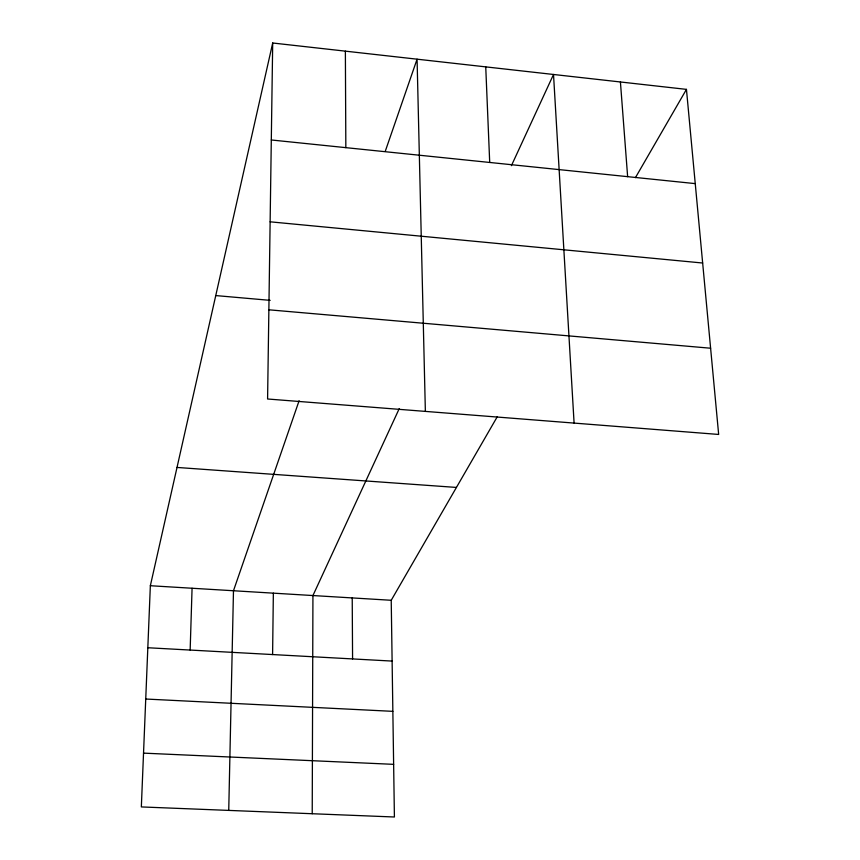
<?xml version="1.0" encoding="UTF-8"?>
<svg xmlns="http://www.w3.org/2000/svg" width="860" height="860" viewBox="0 0 860 860"><rect width="100%" height="100%" fill="white"/><g stroke="black" fill="none" stroke-linecap="round" stroke-linejoin="round"><path stroke-width="1.29" d="M312.223 813.732L312.933 595.55L399.255 408.597M272.599 654.557L273.351 593.153M272.695 43L267.589 398.997L718.659 434.45L686.452 89.376L272.695 43L150.35 585.725L141.341 806.927L394.407 817L391.225 600.28L497.241 416.799M228.738 810.399L233.479 590.745L299.108 400.717M190.157 650.053L192.07 588.251M385.226 151.403L417.079 59.179L425.367 411.402M511.41 165.679L553.517 74.476L574.093 423.088M635.443 177.644L686.452 89.376M143.534 753.134L393.633 764.346M145.738 699.029L392.859 711.349M147.823 647.741L392.117 661.082M150.35 585.725L391.225 600.28M177.02 467.442L456.434 487.437M268.868 309.804L710.607 348.225M215.763 295.571L270.169 300.355M270.126 221.815L702.652 263.02M271.308 139.976L695.245 183.621M620.415 81.98L627.639 176.666M485.739 66.876L489.706 162.465M352.224 597.915L352.579 658.932M345.376 51.148L345.838 147.651"/></g></svg>
